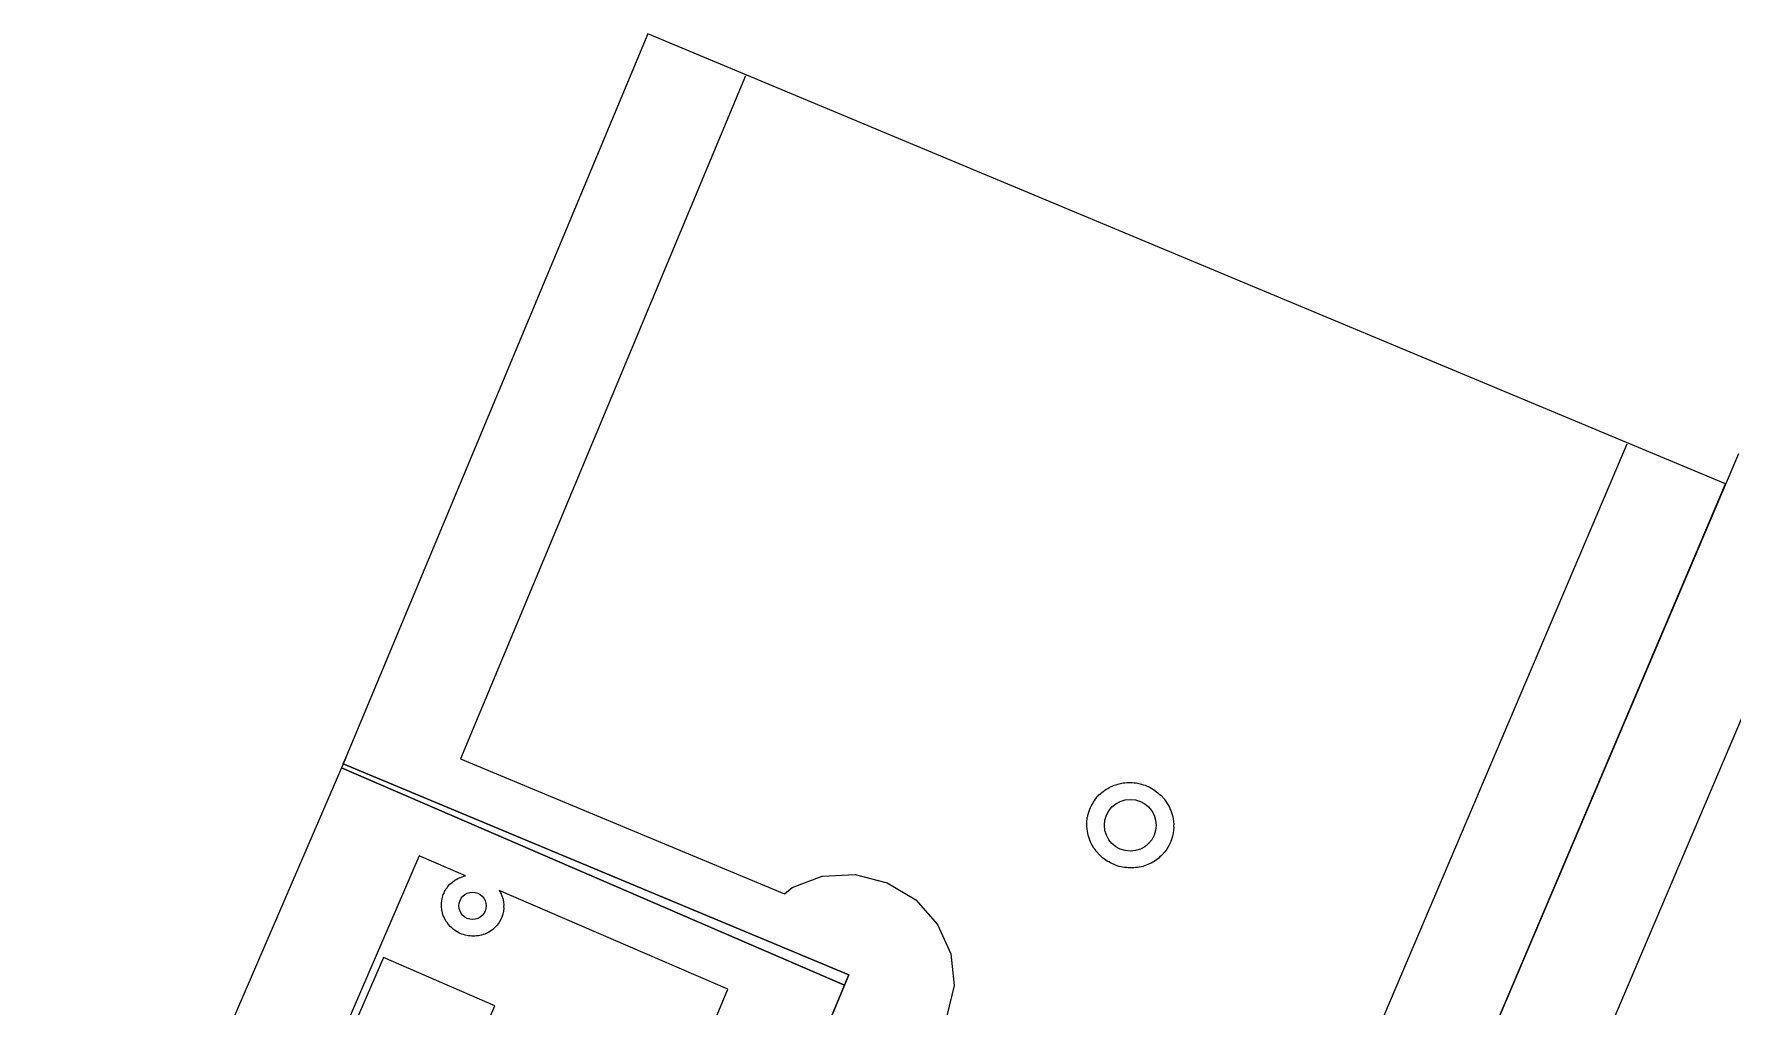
# Model space of a CAD drawing. Header units: feet. Extents: x -48.9 to 30.5, y -29.8 to 36.7.
# Drawn here: x -48.95 to -0.97, y 9.22 to 36.68 of the extents above; entities that cross this region are included whole.
import ezdxf

# ---------------------------------------------------------------- set-up
doc = ezdxf.new("R2010")
doc.units = ezdxf.units.FT
for name, color, linetype in [('Buildings', 7, 'CONTINUOUS'), ('Modules', 7, 'CONTINUOUS'), ('Obstructions', 7, 'CONTINUOUS'), ('Setbacks', 7, 'CONTINUOUS')]:
    doc.layers.add(name, color=color, linetype=linetype)

msp = doc.modelspace()

# ---------------------------------------------------------------- linework, layer by layer
at = {"layer": 'Buildings', "color": 252}
for p, q in [((-31.608, 36.684), (-40.213, 16.061)), ((-1.151, 23.975), (-31.608, 36.684)), ((-0.791, 24.822), (-14.149, -6.599)), ((-14.149, -6.599), (-1.151, 23.975)), ((-40.263, 15.95), (-48.95, -4.164)), ((-40.142, 16.232), (-40.263, 15.95)), ((-40.263, 15.95), (-26.046, 9.81)), ((-26.046, 9.81), (-40.263, 15.95)), ((-40.213, 16.061), (-40.142, 16.232)), ((-25.925, 10.1), (-40.213, 16.061)), ((-40.213, 16.061), (-25.925, 10.1)), ((-25.925, 10.1), (-30.82, -1.632)), ((-26.046, 9.81), (-25.925, 10.1)), ((-30.82, -1.632), (-26.046, 9.81))]:
    msp.add_line(p, q, dxfattribs=at)
at = {"layer": 'Modules', "color": 254}
for p, q in [((-39.078, 10.588), (-41.374, 5.27)), ((-35.93, 9.229), (-39.078, 10.588)), ((-38.227, 3.911), (-35.93, 9.229))]:
    msp.add_line(p, q, dxfattribs=at)
at = {"layer": 'Obstructions', "color": 252}
for centre, radius in [((-17.974, 14.328), 0.732), ((-36.557, 12.052), 0.385)]:
    msp.add_circle(centre, radius, dxfattribs=at)
at = {"layer": 'Setbacks', "color": 2}
for p, q in [((-28.849, 35.497), (-36.897, 16.209)), ((-16.914, -5.426), (-3.935, 25.101)), ((1.96, 23.616), (-10.833, -6.473)), ((-36.897, 16.209), (-27.747, 12.39)), ((-18.652, 15.347), (-18.608, 15.37)), ((-18.608, 15.37), (-18.567, 15.396)), ((-18.567, 15.396), (-18.566, 15.397)), ((-18.566, 15.397), (-18.427, 15.459)), ((-18.427, 15.459), (-18.426, 15.459)), ((-18.426, 15.459), (-18.376, 15.472)), ((-18.376, 15.472), (-18.329, 15.491)), ((-18.329, 15.491), (-18.328, 15.491)), ((-18.328, 15.491), (-18.179, 15.523)), ((-18.179, 15.523), (-18.178, 15.523)), ((-18.178, 15.523), (-18.125, 15.526)), ((-18.125, 15.526), (-18.073, 15.534)), ((-18.073, 15.534), (-18.072, 15.534)), ((-18.072, 15.534), (-17.919, 15.534)), ((-17.919, 15.534), (-17.919, 15.534)), ((-17.919, 15.534), (-17.865, 15.526)), ((-17.865, 15.526), (-17.81, 15.522)), ((-17.81, 15.522), (-17.81, 15.522)), ((-17.81, 15.522), (-17.66, 15.49)), ((-17.66, 15.49), (-17.659, 15.49)), ((-17.659, 15.49), (-17.607, 15.471)), ((-17.607, 15.471), (-17.554, 15.456)), ((-17.554, 15.456), (-17.554, 15.456)), ((-17.554, 15.456), (-17.414, 15.394)), ((-17.414, 15.394), (-17.413, 15.393)), ((-17.413, 15.393), (-17.367, 15.364)), ((-17.367, 15.364), (-17.318, 15.338)), ((-19.082, 14.87), (-19.005, 15.003)), ((-19.005, 15.004), (-18.975, 15.039)), ((-19.005, 15.003), (-19.005, 15.004)), ((-18.975, 15.039), (-18.95, 15.079)), ((-18.95, 15.079), (-18.848, 15.193)), ((-18.95, 15.079), (-18.95, 15.079)), ((-18.848, 15.193), (-18.847, 15.193)), ((-18.847, 15.193), (-18.81, 15.223)), ((-18.81, 15.223), (-18.777, 15.257)), ((-18.777, 15.257), (-18.776, 15.257)), ((-18.776, 15.257), (-18.652, 15.347)), ((-18.652, 15.347), (-18.652, 15.347)), ((-17.318, 15.338), (-17.317, 15.338)), ((-17.317, 15.338), (-17.193, 15.248)), ((-17.193, 15.248), (-17.193, 15.247)), ((-17.193, 15.247), (-17.154, 15.209)), ((-17.154, 15.209), (-17.112, 15.175)), ((-17.112, 15.175), (-17.112, 15.175)), ((-17.112, 15.175), (-17.01, 15.061)), ((-17.01, 15.061), (-17.009, 15.06)), ((-17.009, 15.06), (-16.98, 15.017)), ((-16.98, 15.017), (-16.947, 14.975)), ((-16.947, 14.975), (-16.947, 14.975)), ((-16.947, 14.975), (-16.87, 14.842)), ((-19.203, 14.396), (-19.187, 14.548)), ((-19.203, 14.395), (-19.203, 14.396)), ((-19.2, 14.348), (-19.203, 14.395)), ((-19.187, 14.548), (-19.186, 14.549)), ((-19.186, 14.549), (-19.174, 14.593)), ((-19.174, 14.593), (-19.167, 14.639)), ((-19.167, 14.64), (-19.12, 14.785)), ((-19.167, 14.639), (-19.167, 14.64)), ((-19.12, 14.786), (-19.098, 14.827)), ((-19.12, 14.785), (-19.12, 14.786)), ((-19.098, 14.827), (-19.082, 14.87)), ((-19.082, 14.87), (-19.082, 14.87)), ((-16.87, 14.842), (-16.87, 14.842)), ((-16.87, 14.842), (-16.852, 14.795)), ((-16.852, 14.795), (-16.829, 14.749)), ((-16.829, 14.749), (-16.829, 14.749)), ((-16.829, 14.749), (-16.782, 14.603)), ((-16.782, 14.603), (-16.781, 14.603)), ((-16.781, 14.603), (-16.774, 14.555)), ((-16.774, 14.555), (-16.761, 14.508)), ((-16.761, 14.508), (-16.761, 14.507)), ((-16.761, 14.507), (-16.745, 14.355)), ((-19.203, 14.301), (-19.2, 14.348)), ((-19.186, 14.148), (-19.203, 14.301)), ((-19.203, 14.301), (-19.203, 14.301)), ((-19.174, 14.101), (-19.186, 14.148)), ((-19.186, 14.148), (-19.186, 14.148)), ((-19.166, 14.052), (-19.174, 14.101)), ((-19.119, 13.906), (-19.166, 14.052)), ((-19.166, 14.052), (-19.166, 14.052)), ((-16.78, 14.015), (-16.828, 13.87)), ((-16.773, 14.062), (-16.78, 14.016)), ((-16.78, 14.016), (-16.78, 14.015)), ((-16.761, 14.106), (-16.773, 14.062)), ((-16.745, 14.259), (-16.761, 14.107)), ((-16.761, 14.107), (-16.761, 14.106)), ((-16.745, 14.354), (-16.748, 14.307)), ((-16.748, 14.307), (-16.745, 14.26)), ((-16.745, 14.355), (-16.745, 14.354)), ((-16.745, 14.26), (-16.745, 14.259)), ((-38.066, 13.462), (-46.18, -5.325)), ((-36.755, 12.896), (-38.066, 13.462)), ((-19.118, 13.906), (-19.119, 13.906)), ((-19.095, 13.861), (-19.118, 13.906)), ((-19.077, 13.813), (-19.095, 13.861)), ((-19, 13.68), (-19.077, 13.813)), ((-19.077, 13.813), (-19.077, 13.813)), ((-18.967, 13.639), (-19, 13.68)), ((-19, 13.68), (-19, 13.68)), ((-18.938, 13.595), (-18.967, 13.639)), ((-18.938, 13.594), (-18.938, 13.595)), ((-18.836, 13.481), (-18.938, 13.594)), ((-18.835, 13.48), (-18.836, 13.481)), ((-18.793, 13.446), (-18.835, 13.48)), ((-18.755, 13.408), (-18.793, 13.446)), ((-17.1, 13.462), (-17.137, 13.432)), ((-16.997, 13.576), (-17.1, 13.462)), ((-17.1, 13.462), (-17.1, 13.462)), ((-16.972, 13.616), (-16.997, 13.577)), ((-16.997, 13.577), (-16.997, 13.576)), ((-16.942, 13.652), (-16.972, 13.616)), ((-16.866, 13.785), (-16.942, 13.652)), ((-16.942, 13.652), (-16.942, 13.652)), ((-16.865, 13.785), (-16.866, 13.785)), ((-16.849, 13.828), (-16.865, 13.785)), ((-16.828, 13.869), (-16.849, 13.828)), ((-16.828, 13.87), (-16.828, 13.869)), ((-18.754, 13.407), (-18.755, 13.408)), ((-18.63, 13.317), (-18.754, 13.407)), ((-18.581, 13.292), (-18.63, 13.317)), ((-18.63, 13.317), (-18.63, 13.317)), ((-18.534, 13.262), (-18.581, 13.292)), ((-18.394, 13.199), (-18.534, 13.262)), ((-18.534, 13.262), (-18.534, 13.262)), ((-18.393, 13.199), (-18.394, 13.199)), ((-18.34, 13.184), (-18.393, 13.199)), ((-18.288, 13.165), (-18.34, 13.184)), ((-18.138, 13.133), (-18.288, 13.165)), ((-18.288, 13.165), (-18.288, 13.165)), ((-18.137, 13.133), (-18.138, 13.133)), ((-18.083, 13.13), (-18.137, 13.133)), ((-18.029, 13.122), (-18.083, 13.13)), ((-18.028, 13.122), (-18.029, 13.122)), ((-17.875, 13.122), (-18.028, 13.122)), ((-17.822, 13.13), (-17.875, 13.122)), ((-17.875, 13.122), (-17.875, 13.122)), ((-17.769, 13.133), (-17.822, 13.13)), ((-17.619, 13.165), (-17.769, 13.133)), ((-17.769, 13.133), (-17.769, 13.133)), ((-17.571, 13.183), (-17.619, 13.165)), ((-17.619, 13.165), (-17.619, 13.165)), ((-17.521, 13.196), (-17.571, 13.183)), ((-17.381, 13.259), (-17.521, 13.196)), ((-17.521, 13.196), (-17.521, 13.196)), ((-17.34, 13.286), (-17.381, 13.259)), ((-17.381, 13.259), (-17.381, 13.259)), ((-17.296, 13.308), (-17.34, 13.286)), ((-17.295, 13.308), (-17.296, 13.308)), ((-17.171, 13.398), (-17.295, 13.308)), ((-17.137, 13.432), (-17.171, 13.399)), ((-17.171, 13.399), (-17.171, 13.398)), ((-37.348, 12.455), (-37.308, 12.524)), ((-37.308, 12.525), (-37.278, 12.561)), ((-37.308, 12.524), (-37.308, 12.525)), ((-37.278, 12.561), (-37.253, 12.6)), ((-37.253, 12.6), (-37.199, 12.66)), ((-37.253, 12.6), (-37.253, 12.6)), ((-37.199, 12.66), (-37.198, 12.66)), ((-37.198, 12.66), (-37.161, 12.69)), ((-37.161, 12.69), (-37.128, 12.724)), ((-37.128, 12.724), (-37.127, 12.724)), ((-37.127, 12.724), (-37.062, 12.772)), ((-37.062, 12.772), (-37.018, 12.794)), ((-37.062, 12.772), (-37.062, 12.772)), ((-37.018, 12.794), (-36.977, 12.821)), ((-36.977, 12.821), (-36.976, 12.821)), ((-36.976, 12.821), (-36.903, 12.854)), ((-36.903, 12.854), (-36.902, 12.854)), ((-36.902, 12.854), (-36.853, 12.867)), ((-36.853, 12.867), (-36.805, 12.885)), ((-36.805, 12.886), (-36.755, 12.896)), ((-36.805, 12.885), (-36.805, 12.886)), ((-29.347, 9.697), (-35.807, 12.487)), ((-35.807, 12.487), (-35.772, 12.426)), ((-27.747, 12.39), (-27.529, 12.566)), ((-27.529, 12.566), (-27.529, 12.566)), ((-27.529, 12.566), (-27.528, 12.566)), ((-27.528, 12.566), (-26.675, 12.886)), ((-26.675, 12.886), (-26.675, 12.887)), ((-26.675, 12.887), (-26.674, 12.887)), ((-26.674, 12.887), (-25.748, 12.934)), ((-25.748, 12.934), (-25.748, 12.934)), ((-25.748, 12.934), (-25.747, 12.934)), ((-25.747, 12.934), (-24.839, 12.704)), ((-24.839, 12.704), (-24.838, 12.704)), ((-24.838, 12.704), (-24.838, 12.704)), ((-24.838, 12.704), (-24.035, 12.22)), ((-37.439, 12.121), (-37.43, 12.201)), ((-37.436, 12.073), (-37.439, 12.121)), ((-37.439, 12.121), (-37.439, 12.121)), ((-37.439, 12.026), (-37.436, 12.073)), ((-37.43, 11.946), (-37.439, 12.026)), ((-37.439, 12.026), (-37.439, 12.026)), ((-37.43, 12.202), (-37.418, 12.247)), ((-37.43, 12.201), (-37.43, 12.202)), ((-37.418, 12.247), (-37.411, 12.292)), ((-37.411, 12.293), (-37.386, 12.37)), ((-37.411, 12.292), (-37.411, 12.293)), ((-37.386, 12.37), (-37.364, 12.411)), ((-37.386, 12.37), (-37.386, 12.37)), ((-37.364, 12.411), (-37.348, 12.454)), ((-37.348, 12.454), (-37.348, 12.455)), ((-35.772, 12.426), (-35.771, 12.425)), ((-35.771, 12.425), (-35.753, 12.378)), ((-35.753, 12.378), (-35.73, 12.333)), ((-35.73, 12.333), (-35.73, 12.332)), ((-35.73, 12.332), (-35.705, 12.256)), ((-35.705, 12.256), (-35.705, 12.255)), ((-35.705, 12.255), (-35.697, 12.207)), ((-35.697, 12.207), (-35.684, 12.16)), ((-35.684, 12.16), (-35.684, 12.159)), ((-35.684, 12.159), (-35.676, 12.079)), ((-35.676, 12.078), (-35.679, 12.031)), ((-35.679, 12.031), (-35.676, 11.984)), ((-35.676, 12.079), (-35.676, 12.078)), ((-24.035, 12.22), (-24.035, 12.219)), ((-24.035, 12.219), (-24.035, 12.219)), ((-24.035, 12.219), (-23.417, 11.528)), ((-37.43, 11.945), (-37.43, 11.946)), ((-37.417, 11.898), (-37.43, 11.945)), ((-37.41, 11.85), (-37.417, 11.898)), ((-37.41, 11.849), (-37.41, 11.85)), ((-37.385, 11.772), (-37.41, 11.849)), ((-37.361, 11.727), (-37.385, 11.772)), ((-37.385, 11.772), (-37.385, 11.772)), ((-37.343, 11.679), (-37.361, 11.727)), ((-37.303, 11.609), (-37.343, 11.679)), ((-37.343, 11.679), (-37.343, 11.679)), ((-37.269, 11.567), (-37.303, 11.609)), ((-37.303, 11.609), (-37.303, 11.609)), ((-37.241, 11.523), (-37.269, 11.567)), ((-37.24, 11.523), (-37.241, 11.523)), ((-37.186, 11.463), (-37.24, 11.523)), ((-35.837, 11.544), (-35.862, 11.505)), ((-35.807, 11.58), (-35.837, 11.544)), ((-35.766, 11.65), (-35.807, 11.58)), ((-35.807, 11.58), (-35.807, 11.58)), ((-35.75, 11.694), (-35.766, 11.65)), ((-35.766, 11.65), (-35.766, 11.65)), ((-35.729, 11.734), (-35.75, 11.694)), ((-35.704, 11.812), (-35.729, 11.735)), ((-35.729, 11.735), (-35.729, 11.734)), ((-35.697, 11.858), (-35.704, 11.812)), ((-35.704, 11.812), (-35.704, 11.812)), ((-35.684, 11.903), (-35.697, 11.858)), ((-35.676, 11.983), (-35.684, 11.903)), ((-35.684, 11.903), (-35.684, 11.903)), ((-35.676, 11.984), (-35.676, 11.983)), ((-23.417, 11.528), (-23.417, 11.527)), ((-23.417, 11.527), (-23.416, 11.527)), ((-23.416, 11.527), (-23.044, 10.696)), ((-37.144, 11.428), (-37.186, 11.463)), ((-37.186, 11.463), (-37.186, 11.463)), ((-37.105, 11.39), (-37.144, 11.428)), ((-37.04, 11.342), (-37.105, 11.39)), ((-37.105, 11.39), (-37.105, 11.39)), ((-37.039, 11.342), (-37.04, 11.342)), ((-36.99, 11.317), (-37.039, 11.342)), ((-36.943, 11.287), (-36.99, 11.317)), ((-36.869, 11.254), (-36.943, 11.287)), ((-36.943, 11.287), (-36.943, 11.287)), ((-36.816, 11.239), (-36.869, 11.254)), ((-36.869, 11.254), (-36.869, 11.254)), ((-36.764, 11.22), (-36.816, 11.239)), ((-36.763, 11.219), (-36.764, 11.22)), ((-36.684, 11.203), (-36.763, 11.219)), ((-36.63, 11.199), (-36.684, 11.203)), ((-36.684, 11.203), (-36.684, 11.203)), ((-36.576, 11.191), (-36.63, 11.199)), ((-36.575, 11.191), (-36.576, 11.191)), ((-36.495, 11.191), (-36.575, 11.191)), ((-36.494, 11.191), (-36.495, 11.191)), ((-36.442, 11.199), (-36.494, 11.191)), ((-36.389, 11.202), (-36.442, 11.199)), ((-36.388, 11.202), (-36.389, 11.202)), ((-36.31, 11.219), (-36.388, 11.202)), ((-36.309, 11.219), (-36.31, 11.219)), ((-36.262, 11.237), (-36.309, 11.219)), ((-36.212, 11.251), (-36.262, 11.237)), ((-36.138, 11.284), (-36.212, 11.251)), ((-36.212, 11.251), (-36.212, 11.251)), ((-36.097, 11.311), (-36.138, 11.284)), ((-36.138, 11.284), (-36.138, 11.284)), ((-36.053, 11.333), (-36.097, 11.311)), ((-36.052, 11.333), (-36.053, 11.333)), ((-35.987, 11.38), (-36.052, 11.333)), ((-35.953, 11.414), (-35.987, 11.381)), ((-35.987, 11.381), (-35.987, 11.38)), ((-35.916, 11.444), (-35.953, 11.414)), ((-35.862, 11.504), (-35.916, 11.444)), ((-35.916, 11.444), (-35.916, 11.444)), ((-35.862, 11.505), (-35.862, 11.504)), ((-23.044, 10.696), (-23.044, 10.695)), ((-23.044, 10.695), (-23.044, 10.695)), ((-23.044, 10.695), (-22.953, 9.805)), ((-33.59, -0.471), (-29.347, 9.697)), ((-22.953, 9.804), (-23.153, 8.944)), ((-22.953, 9.805), (-22.953, 9.805)), ((-22.953, 9.805), (-22.953, 9.804))]:
    msp.add_line(p, q, dxfattribs=at)

doc.saveas('drawing.dxf')
